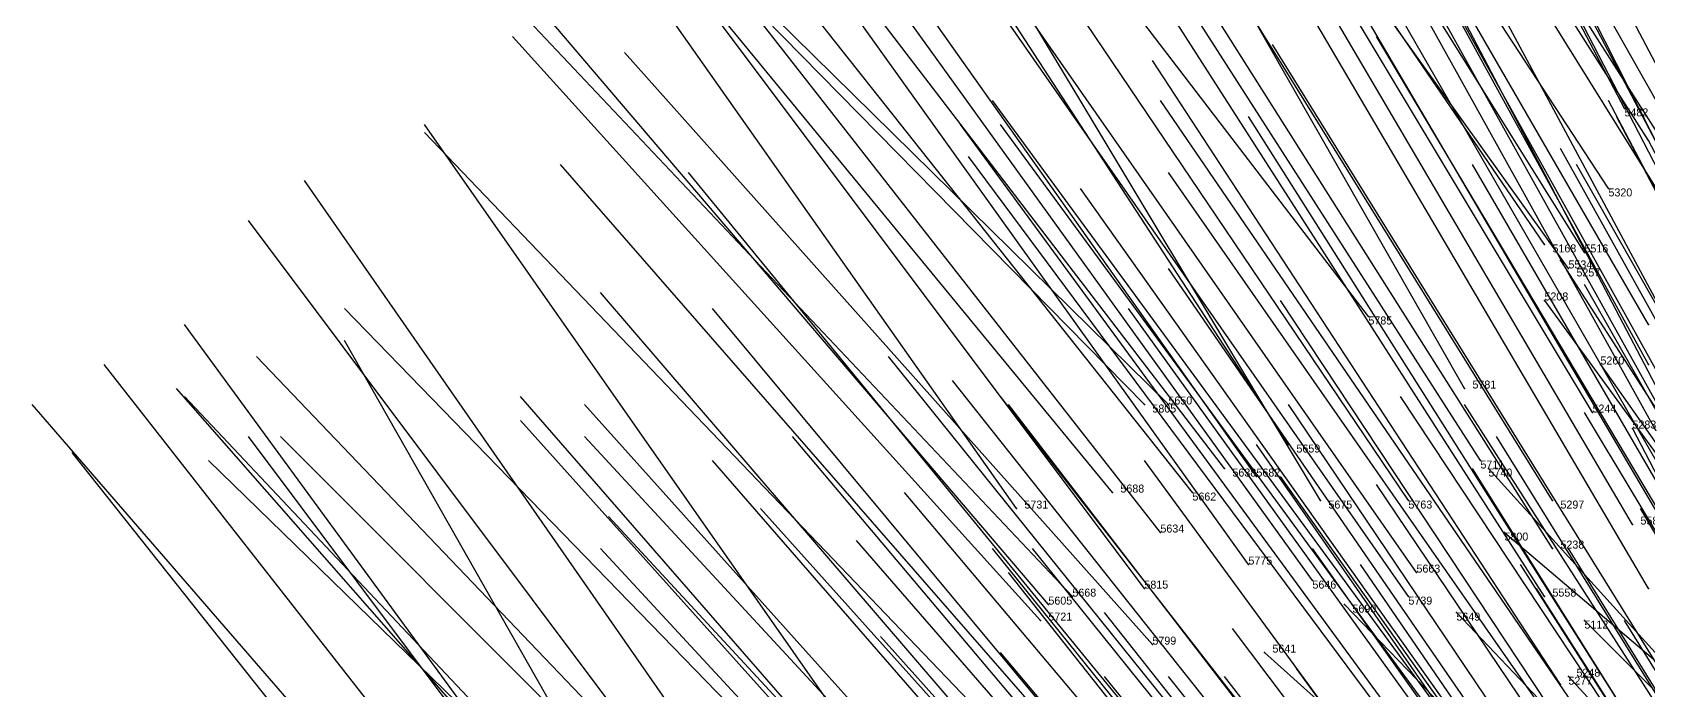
# Model space of a CAD drawing. Extents: x -0.5 to 0.59, y -0.5 to 0.59.
# Drawn here: x -0.434 to -0.232, y 0.3683 to 0.4505 of the extents above; entities that cross this region are included whole.
import ezdxf

# ---------------------------------------------------------------- set-up
doc = ezdxf.new("R2010")
doc.units = 0
for name, color, linetype in [('Facilities', 3, 'CONTINUOUS'), ('Normals', 1, 'CONTINUOUS'), ('Source_points', 5, 'CONTINUOUS'), ('Text', 3, 'CONTINUOUS')]:
    doc.layers.add(name, color=color, linetype=linetype)

msp = doc.modelspace()

# ---------------------------------------------------------------- linework, layer by layer
at = {"layer": 'Facilities', "color": 3}
for p in [(-0.235, 0.441, -1.25), (-0.232, 0.437, -1.25), (-0.237, 0.431, -1.23), (-0.245, 0.424, -1.224), (-0.24, 0.423, -1.25), (-0.243, 0.422, -1.25), (-0.242, 0.421, -1.214), (-0.245, 0.417, -1.25), (-0.267, 0.415, -1.233), (-0.232, 0.414, -1.186), (-0.238, 0.409, -1.25), (-0.232, 0.409, -1.177), (-0.255, 0.406, -1.199), (-0.295, 0.404, -1.25), (-0.292, 0.404, -1.247), (-0.239, 0.403, -1.173), (-0.234, 0.401, -1.25), (-0.277, 0.399, -1.213), (-0.285, 0.396, -1.219), (-0.253, 0.397, -1.177), (-0.252, 0.396, -1.25), (-0.281, 0.395, -1.213), (-0.299, 0.393, -1.234), (-0.289, 0.393, -1.22), (-0.273, 0.392, -1.193), (-0.262, 0.392, -1.179), (-0.244, 0.392, -1.154), (-0.311, 0.391, -1.249), (-0.293, 0.388, -1.216), (-0.25, 0.388, -1.25), (-0.234, 0.389, -1.135), (-0.244, 0.386, -1.141), (-0.282, 0.384, -1.192), (-0.274, 0.382, -1.175), (-0.261, 0.383, -1.159), (-0.304, 0.38, -1.218), (-0.295, 0.381, -1.205), (-0.262, 0.38, -1.154), (-0.245, 0.38, -1.13), (-0.232, 0.381, -1.116), (-0.307, 0.379, -1.22), (-0.27, 0.379, -1.25), (-0.256, 0.378, -1.25), (-0.308, 0.377, -1.217), (-0.24, 0.377, -1.25), (-0.294, 0.374, -1.19), (-0.28, 0.373, -1.25), (-0.242, 0.37, -1.25), (-0.243, 0.369, -1.105)]:
    msp.add_point(p, dxfattribs=at)
at = {"layer": 'Normals', "color": 1}
for p, q in [((-0.226, 0.433, -1.221), (-0.275, 0.52, -1.22)), ((-0.235, 0.441, -1.25), (-0.276, 0.519, -1.296)), ((-0.231, 0.431, -1.224), (-0.284, 0.516, -1.232)), ((-0.237, 0.431, -1.23), (-0.29, 0.512, -1.257)), ((-0.226, 0.424, -1.2), (-0.271, 0.511, -1.181)), ((-0.245, 0.424, -1.224), (-0.301, 0.506, -1.234)), ((-0.242, 0.421, -1.214), (-0.3, 0.502, -1.214)), ((-0.232, 0.437, -1.25), (-0.274, 0.503, -1.313)), ((-0.229, 0.435, -1.25), (-0.271, 0.501, -1.313)), ((-0.232, 0.414, -1.186), (-0.28, 0.497, -1.159)), ((-0.214, 0.414, -1.165), (-0.257, 0.496, -1.127)), ((-0.218, 0.411, -1.163), (-0.26, 0.494, -1.126)), ((-0.267, 0.415, -1.233), (-0.326, 0.492, -1.259)), ((-0.255, 0.406, -1.199), (-0.304, 0.492, -1.186)), ((-0.232, 0.409, -1.177), (-0.277, 0.491, -1.14)), ((-0.24, 0.423, -1.25), (-0.28, 0.487, -1.317)), ((-0.239, 0.403, -1.173), (-0.287, 0.483, -1.136)), ((-0.223, 0.402, -1.151), (-0.267, 0.484, -1.113)), ((-0.277, 0.399, -1.213), (-0.331, 0.482, -1.219)), ((-0.281, 0.395, -1.213), (-0.339, 0.477, -1.218)), ((-0.273, 0.392, -1.193), (-0.324, 0.477, -1.178)), ((-0.253, 0.397, -1.177), (-0.303, 0.475, -1.14)), ((-0.285, 0.396, -1.219), (-0.344, 0.473, -1.241)), ((-0.244, 0.392, -1.154), (-0.293, 0.471, -1.117)), ((-0.222, 0.389, -1.119), (-0.265, 0.471, -1.082)), ((-0.206, 0.389, -1.1), (-0.249, 0.471, -1.063)), ((-0.289, 0.393, -1.22), (-0.35, 0.47, -1.238)), ((-0.262, 0.392, -1.179), (-0.314, 0.469, -1.142)), ((-0.234, 0.389, -1.135), (-0.281, 0.469, -1.098)), ((-0.299, 0.393, -1.234), (-0.359, 0.466, -1.268)), ((-0.293, 0.388, -1.216), (-0.354, 0.466, -1.228)), ((-0.282, 0.384, -1.192), (-0.34, 0.465, -1.181)), ((-0.244, 0.386, -1.141), (-0.294, 0.465, -1.105)), ((-0.311, 0.391, -1.249), (-0.361, 0.462, -1.298)), ((-0.295, 0.381, -1.205), (-0.355, 0.461, -1.201)), ((-0.295, 0.404, -1.25), (-0.352, 0.462, -1.307)), ((-0.292, 0.404, -1.247), (-0.351, 0.462, -1.304)), ((-0.232, 0.381, -1.116), (-0.279, 0.461, -1.078)), ((-0.261, 0.383, -1.159), (-0.314, 0.459, -1.121)), ((-0.219, 0.379, -1.094), (-0.264, 0.46, -1.056)), ((-0.217, 0.379, -1.091), (-0.262, 0.46, -1.054)), ((-0.274, 0.382, -1.175), (-0.328, 0.457, -1.138)), ((-0.245, 0.38, -1.13), (-0.295, 0.458, -1.093)), ((-0.223, 0.377, -1.095), (-0.27, 0.457, -1.057)), ((-0.262, 0.38, -1.154), (-0.315, 0.456, -1.116)), ((-0.219, 0.376, -1.089), (-0.265, 0.456, -1.051)), ((-0.212, 0.374, -1.075), (-0.257, 0.455, -1.037)), ((-0.307, 0.379, -1.22), (-0.371, 0.454, -1.238)), ((-0.304, 0.38, -1.218), (-0.372, 0.452, -1.237)), ((-0.308, 0.377, -1.217), (-0.374, 0.45, -1.232)), ((-0.23, 0.37, -1.089), (-0.279, 0.449, -1.051)), ((-0.219, 0.371, -1.076), (-0.266, 0.45, -1.038)), ((-0.294, 0.374, -1.19), (-0.36, 0.448, -1.175)), ((-0.243, 0.369, -1.105), (-0.294, 0.447, -1.068)), ((-0.259, 0.367, -1.123), (-0.314, 0.442, -1.085)), ((-0.241, 0.366, -1.095), (-0.293, 0.442, -1.058)), ((-0.194, 0.36, -1.022), (-0.237, 0.442, -0.985)), ((-0.329, 0.359, -1.218), (-0.385, 0.439, -1.241)), ((-0.263, 0.364, -1.123), (-0.318, 0.439, -1.086)), ((-0.258, 0.364, -1.116), (-0.313, 0.439, -1.079)), ((-0.232, 0.361, -1.074), (-0.282, 0.44, -1.036)), ((-0.193, 0.358, -1.017), (-0.236, 0.44, -0.98)), ((-0.316, 0.366, -1.209), (-0.385, 0.438, -1.216)), ((-0.189, 0.355, -1.006), (-0.232, 0.437, -0.969)), ((-0.262, 0.361, -1.115), (-0.317, 0.435, -1.078)), ((-0.198, 0.355, -1.016), (-0.243, 0.436, -0.98)), ((-0.306, 0.363, -1.186), (-0.368, 0.434, -1.153)), ((-0.293, 0.361, -1.163), (-0.352, 0.433, -1.125)), ((-0.239, 0.357, -1.074), (-0.292, 0.433, -1.037)), ((-0.207, 0.353, -1.024), (-0.254, 0.434, -0.987)), ((-0.195, 0.353, -1.008), (-0.241, 0.434, -0.972)), ((-0.345, 0.353, -1.234), (-0.4, 0.432, -1.261)), ((-0.249, 0.355, -1.085), (-0.303, 0.431, -1.048)), ((-0.347, 0.347, -1.228), (-0.407, 0.427, -1.238)), ((-0.239, 0.344, -1.048), (-0.292, 0.421, -1.011)), ((-0.243, 0.422, -1.25), (-0.207, 0.366, -1.175)), ((-0.194, 0.338, -0.975), (-0.24, 0.419, -0.938)), ((-0.302, 0.347, -1.152), (-0.363, 0.418, -1.114)), ((-0.227, 0.34, -1.022), (-0.278, 0.417, -0.984)), ((-0.245, 0.417, -1.25), (-0.213, 0.373, -1.166)), ((-0.327, 0.346, -1.19), (-0.395, 0.416, -1.168)), ((-0.289, 0.344, -1.125), (-0.349, 0.416, -1.087)), ((-0.243, 0.341, -1.046), (-0.297, 0.416, -1.009)), ((-0.363, 0.343, -1.249), (-0.415, 0.414, -1.297)), ((-0.354, 0.34, -1.25), (-0.395, 0.412, -1.307)), ((-0.367, 0.335, -1.243), (-0.425, 0.409, -1.279)), ((-0.339, 0.34, -1.199), (-0.406, 0.41, -1.177)), ((-0.269, 0.338, -1.079), (-0.327, 0.41, -1.042)), ((-0.238, 0.409, -1.25), (-0.212, 0.372, -1.161)), ((-0.261, 0.334, -1.059), (-0.319, 0.407, -1.022)), ((-0.351, 0.332, -1.207), (-0.416, 0.406, -1.192)), ((-0.348, 0.334, -1.206), (-0.415, 0.405, -1.187)), ((-0.312, 0.335, -1.145), (-0.373, 0.405, -1.107)), ((-0.256, 0.332, -1.047), (-0.313, 0.405, -1.01)), ((-0.212, 0.328, -0.975), (-0.263, 0.405, -0.939)), ((-0.369, 0.329, -1.236), (-0.434, 0.404, -1.251)), ((-0.303, 0.335, -1.13), (-0.365, 0.404, -1.092)), ((-0.255, 0.33, -1.044), (-0.312, 0.404, -1.007)), ((-0.225, 0.327, -0.993), (-0.277, 0.404, -0.956)), ((-0.205, 0.326, -0.963), (-0.255, 0.404, -0.926)), ((-0.192, 0.323, -0.939), (-0.24, 0.403, -0.902)), ((-0.311, 0.333, -1.139), (-0.373, 0.402, -1.102)), ((-0.234, 0.401, -1.25), (-0.22, 0.374, -1.155)), ((-0.375, 0.33, -1.249), (-0.429, 0.398, -1.298)), ((-0.359, 0.336, -1.25), (-0.407, 0.4, -1.309)), ((-0.336, 0.333, -1.183), (-0.403, 0.4, -1.151)), ((-0.302, 0.332, -1.123), (-0.365, 0.4, -1.085)), ((-0.279, 0.329, -1.079), (-0.339, 0.4, -1.042)), ((-0.228, 0.323, -0.989), (-0.281, 0.399, -0.952)), ((-0.202, 0.321, -0.949), (-0.251, 0.4, -0.911)), ((-0.343, 0.33, -1.189), (-0.412, 0.397, -1.164)), ((-0.288, 0.327, -1.091), (-0.349, 0.397, -1.053)), ((-0.24, 0.322, -1.004), (-0.295, 0.397, -0.967)), ((-0.205, 0.318, -0.945), (-0.254, 0.396, -0.908)), ((-0.252, 0.396, -1.25), (-0.223, 0.364, -1.16)), ((-0.224, 0.319, -0.974), (-0.278, 0.395, -0.938)), ((-0.214, 0.317, -0.956), (-0.266, 0.394, -0.919)), ((-0.265, 0.322, -1.042), (-0.325, 0.393, -1.006)), ((-0.299, 0.322, -1.098), (-0.362, 0.39, -1.06)), ((-0.281, 0.322, -1.068), (-0.343, 0.391, -1.03)), ((-0.186, 0.311, -0.907), (-0.233, 0.391, -0.87)), ((-0.25, 0.388, -1.25), (-0.23, 0.371, -1.154)), ((-0.3, 0.318, -1.093), (-0.363, 0.386, -1.056)), ((-0.27, 0.317, -1.041), (-0.331, 0.387, -1.004)), ((-0.255, 0.313, -1.01), (-0.314, 0.386, -0.974)), ((-0.251, 0.314, -1.005), (-0.309, 0.386, -0.968)), ((-0.22, 0.31, -0.952), (-0.274, 0.386, -0.915)), ((-0.193, 0.307, -0.908), (-0.242, 0.386, -0.871)), ((-0.215, 0.307, -0.938), (-0.268, 0.384, -0.9)), ((-0.198, 0.306, -0.91), (-0.248, 0.384, -0.874)), ((-0.254, 0.31, -1.003), (-0.312, 0.383, -0.966)), ((-0.196, 0.303, -0.902), (-0.246, 0.381, -0.865)), ((-0.242, 0.305, -0.974), (-0.3, 0.378, -0.937)), ((-0.27, 0.379, -1.25), (-0.239, 0.347, -1.16)), ((-0.256, 0.378, -1.25), (-0.235, 0.356, -1.155)), ((-0.228, 0.302, -0.945), (-0.284, 0.376, -0.908)), ((-0.24, 0.377, -1.25), (-0.226, 0.363, -1.152)), ((-0.186, 0.298, -0.879), (-0.235, 0.377, -0.841)), ((-0.266, 0.306, -1.014), (-0.328, 0.375, -0.977)), ((-0.253, 0.302, -0.985), (-0.313, 0.373, -0.948)), ((-0.253, 0.302, -0.985), (-0.313, 0.373, -0.948)), ((-0.28, 0.373, -1.25), (-0.233, 0.331, -1.172)), ((-0.241, 0.298, -0.958), (-0.3, 0.37, -0.921)), ((-0.234, 0.298, -0.946), (-0.292, 0.37, -0.909)), ((-0.228, 0.297, -0.935), (-0.285, 0.37, -0.898)), ((-0.221, 0.296, -0.925), (-0.276, 0.371, -0.888)), ((-0.242, 0.37, -1.25), (-0.229, 0.356, -1.152))]:
    msp.add_line(p, q, dxfattribs=at)
at = {"layer": 'Source_points', "color": 5}
for p in [(-0.235, 0.441, -1.25), (-0.232, 0.437, -1.25), (-0.237, 0.431, -1.23), (-0.245, 0.424, -1.224), (-0.24, 0.423, -1.25), (-0.243, 0.422, -1.25), (-0.242, 0.421, -1.214), (-0.245, 0.417, -1.25), (-0.267, 0.415, -1.233), (-0.232, 0.414, -1.186), (-0.238, 0.409, -1.25), (-0.232, 0.409, -1.177), (-0.255, 0.406, -1.199), (-0.295, 0.404, -1.25), (-0.292, 0.404, -1.247), (-0.239, 0.403, -1.173), (-0.234, 0.401, -1.25), (-0.277, 0.399, -1.213), (-0.285, 0.396, -1.219), (-0.253, 0.397, -1.177), (-0.252, 0.396, -1.25), (-0.281, 0.395, -1.213), (-0.299, 0.393, -1.234), (-0.289, 0.393, -1.22), (-0.273, 0.392, -1.193), (-0.262, 0.392, -1.179), (-0.244, 0.392, -1.154), (-0.311, 0.391, -1.249), (-0.293, 0.388, -1.216), (-0.25, 0.388, -1.25), (-0.234, 0.389, -1.135), (-0.244, 0.386, -1.141), (-0.282, 0.384, -1.192), (-0.274, 0.382, -1.175), (-0.261, 0.383, -1.159), (-0.304, 0.38, -1.218), (-0.295, 0.381, -1.205), (-0.262, 0.38, -1.154), (-0.245, 0.38, -1.13), (-0.232, 0.381, -1.116), (-0.307, 0.379, -1.22), (-0.27, 0.379, -1.25), (-0.256, 0.378, -1.25), (-0.308, 0.377, -1.217), (-0.24, 0.377, -1.25), (-0.294, 0.374, -1.19), (-0.28, 0.373, -1.25), (-0.242, 0.37, -1.25), (-0.243, 0.369, -1.105)]:
    msp.add_point(p, dxfattribs=at)

# ---------------------------------------------------------------- texts
at = {"layer": 'Text', "color": 3}
for s, p in [('5482', (-0.235, 0.44, -1.25)), ('5320', (-0.237, 0.43, -1.23)), ('5168', (-0.244, 0.423, -1.224)), ('5516', (-0.24, 0.423, -1.25)), ('5534', (-0.242, 0.421, -1.25)), ('5257', (-0.241, 0.42, -1.214)), ('5208', (-0.245, 0.417, -1.25)), ('5785', (-0.267, 0.414, -1.233)), ('5260', (-0.238, 0.409, -1.25)), ('5781', (-0.254, 0.406, -1.199)), ('5650', (-0.292, 0.404, -1.247)), ('5805', (-0.294, 0.403, -1.25)), ('5244', (-0.239, 0.403, -1.173)), ('5283', (-0.234, 0.401, -1.25)), ('5659', (-0.276, 0.398, -1.213)), ('5638', (-0.284, 0.395, -1.219)), ('5682', (-0.281, 0.395, -1.213)), ('5711', (-0.253, 0.396, -1.177)), ('5740', (-0.252, 0.395, -1.25)), ('5688', (-0.298, 0.393, -1.234)), ('5731', (-0.31, 0.391, -1.249)), ('5662', (-0.289, 0.392, -1.22)), ('5675', (-0.272, 0.391, -1.193)), ('5763', (-0.262, 0.391, -1.179)), ('5297', (-0.243, 0.391, -1.154)), ('5586', (-0.233, 0.389, -1.135)), ('5634', (-0.293, 0.388, -1.216)), ('5800', (-0.25, 0.387, -1.25)), ('5238', (-0.243, 0.386, -1.141)), ('5775', (-0.282, 0.384, -1.192)), ('5663', (-0.261, 0.383, -1.159)), ('5815', (-0.295, 0.381, -1.205)), ('5646', (-0.274, 0.381, -1.175)), ('5605', (-0.307, 0.379, -1.22)), ('5668', (-0.304, 0.38, -1.218)), ('5739', (-0.262, 0.379, -1.154)), ('5558', (-0.244, 0.38, -1.13)), ('5721', (-0.307, 0.377, -1.217)), ('5690', (-0.269, 0.378, -1.25)), ('5649', (-0.256, 0.377, -1.25)), ('5112', (-0.24, 0.376, -1.25)), ('5799', (-0.294, 0.374, -1.19)), ('5641', (-0.279, 0.373, -1.25)), ('5277', (-0.242, 0.369, -1.105)), ('5248', (-0.241, 0.37, -1.25))]:
    msp.add_text(s, height=0.001, dxfattribs=at).set_placement(p)

doc.saveas('drawing.dxf')
